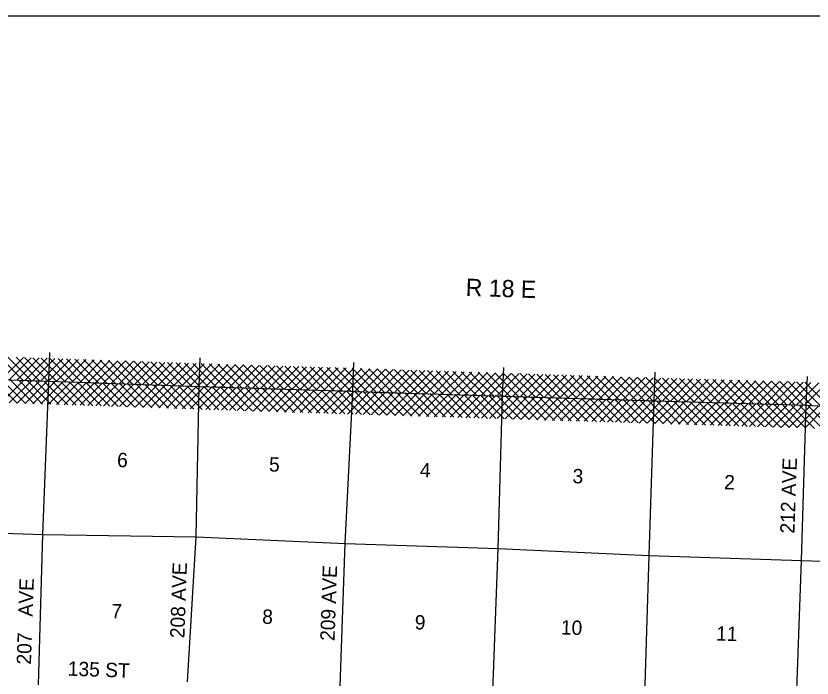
# Model space of a CAD drawing. Extents: x 589837 to 1026606, y 16219719 to 16549911.
# Drawn here: x 879242 to 906956, y 16524217 to 16547271 of the extents above; entities that cross this region are included whole.
import ezdxf

# ---------------------------------------------------------------- set-up
doc = ezdxf.new("R2010")
doc.units = 0
for name, color, linetype in [('L13', 7, 'Continuous'), ('L14', 7, 'Continuous'), ('L2', 7, 'Continuous'), ('L23', 7, 'Continuous'), ('L30', 7, 'Continuous'), ('L37', 7, 'Continuous'), ('L50', 7, 'Continuous')]:
    doc.layers.add(name, color=color, linetype=linetype)

msp = doc.modelspace()

# ---------------------------------------------------------------- linework, layer by layer
at = {"layer": 'L13'}
for points in [[(880028, 16523986), (880180, 16529214), (880384, 16534549)], [(885219, 16524084), (885516, 16529130), (885618, 16534367)], [(890434, 16520661), (890519, 16523605), (890698, 16528908), (890968, 16534191)], [(895633, 16518369), (895828, 16523438), (896024, 16528732), (896185, 16534034)], [(900912, 16517557), (900917, 16517961), (901120, 16523238), (901289, 16528490), (901461, 16533868)], [(906375, 16522513), (906589, 16528307), (906754, 16533718)], [(870941, 16529586), (875054, 16529385), (880180, 16529214), (885516, 16529130), (890698, 16528908), (896024, 16528732), (901289, 16528490), (906589, 16528307), (911780, 16528136)]]:
    msp.add_lwpolyline(points, dxfattribs=at)
at = {"layer": 'L2'}
msp.add_lwpolyline([(871144, 16534855), (875176, 16534730), (880384, 16534549), (885618, 16534367), (890893, 16534209), (890968, 16534191), (896185, 16534034), (901461, 16533868), (906754, 16533718), (912043, 16533426), (912169, 16533456), (917235, 16533254), (922419, 16533156)], dxfattribs=at)
at = {"layer": 'L23'}
msp.add_lwpolyline([(1025855, 16239540), (846340, 16239540), (846340, 16547271), (1025855, 16547271)], close=True, dxfattribs=at)
at = {"layer": 'L37'}
for p, q in [((879288, 16533787), (878459, 16534616)), ((878737, 16533806), (879510, 16534579)), ((879580, 16533777), (878752, 16534606)), ((879010, 16533797), (879784, 16534570)), ((879873, 16533768), (879045, 16534596)), ((879284, 16533787), (880057, 16534560)), ((880165, 16533758), (879338, 16534585)), ((879558, 16533778), (880330, 16534551)), ((880458, 16533748), (879631, 16534575)), ((879831, 16533769), (880604, 16534542)), ((880751, 16533738), (879924, 16534565)), ((880105, 16533760), (880878, 16534533)), ((881043, 16533729), (880217, 16534555)), ((880379, 16533751), (881152, 16534524)), ((881336, 16533719), (880510, 16534545)), ((880652, 16533742), (881426, 16534515)), ((881628, 16533709), (880802, 16534536)), ((880926, 16533733), (881700, 16534507)), ((881921, 16533699), (881094, 16534526)), ((881200, 16533723), (881974, 16534498)), ((882214, 16533690), (881386, 16534517)), ((881474, 16533714), (882248, 16534489)), ((882506, 16533680), (881679, 16534507)), ((881747, 16533705), (882522, 16534480)), ((882799, 16533670), (881971, 16534498)), ((882021, 16533696), (882796, 16534471)), ((883091, 16533660), (882263, 16534488)), ((882295, 16533687), (883070, 16534462)), ((883384, 16533650), (882556, 16534479)), ((882568, 16533678), (883344, 16534453)), ((882842, 16533669), (883618, 16534445)), ((883677, 16533641), (882848, 16534469)), ((883116, 16533659), (883892, 16534436)), ((883969, 16533631), (883140, 16534460)), ((883389, 16533650), (884166, 16534427)), ((884262, 16533621), (883432, 16534451)), ((883663, 16533641), (884440, 16534418)), ((884554, 16533611), (883725, 16534441)), ((883937, 16533632), (884714, 16534409)), ((884847, 16533602), (884017, 16534432)), ((884211, 16533623), (884988, 16534400)), ((885140, 16533592), (884309, 16534422)), ((884484, 16533614), (885262, 16534391)), ((885432, 16533582), (884602, 16534413)), ((884758, 16533605), (885536, 16534383)), ((885725, 16533572), (884894, 16534403)), ((885032, 16533595), (885810, 16534374)), ((886017, 16533562), (885186, 16534394)), ((886310, 16533553), (885478, 16534384)), ((886603, 16533543), (885771, 16534375)), ((885305, 16533586), (886084, 16534365)), ((885579, 16533577), (886358, 16534356)), ((885853, 16533568), (886632, 16534347)), ((886895, 16533533), (886063, 16534366)), ((886126, 16533559), (886906, 16534338)), ((887188, 16533523), (886355, 16534356)), ((886400, 16533550), (887180, 16534329)), ((887480, 16533514), (886648, 16534347)), ((886674, 16533541), (887454, 16534321)), ((887773, 16533504), (886940, 16534337)), ((886947, 16533531), (887728, 16534312)), ((887221, 16533522), (888002, 16534303)), ((888066, 16533494), (887232, 16534328)), ((887495, 16533513), (888276, 16534294)), ((888358, 16533485), (887524, 16534318)), ((887769, 16533504), (888550, 16534285)), ((888650, 16533476), (887817, 16534309)), ((888042, 16533495), (888824, 16534276)), ((888942, 16533467), (888109, 16534299)), ((888316, 16533486), (889098, 16534267)), ((889233, 16533458), (888401, 16534290)), ((888591, 16533478), (889372, 16534259)), ((889525, 16533449), (888693, 16534281)), ((888865, 16533469), (889646, 16534250)), ((889817, 16533440), (888986, 16534271)), ((889139, 16533461), (889920, 16534241)), ((890109, 16533431), (889278, 16534262)), ((889414, 16533452), (890194, 16534232)), ((890401, 16533422), (889570, 16534252)), ((889688, 16533444), (890468, 16534223)), ((890692, 16533413), (889863, 16534243)), ((889963, 16533435), (890741, 16534214)), ((890984, 16533404), (890155, 16534233)), ((890237, 16533427), (891016, 16534206)), ((891276, 16533395), (890447, 16534224)), ((890511, 16533418), (891290, 16534197)), ((891568, 16533386), (890739, 16534214)), ((890786, 16533410), (891564, 16534188)), ((891860, 16533377), (891032, 16534205)), ((891060, 16533401), (891838, 16534180)), ((892152, 16533368), (891324, 16534196)), ((891334, 16533393), (892112, 16534171)), ((891609, 16533385), (892387, 16534162)), ((892443, 16533359), (891616, 16534187)), ((891883, 16533376), (892661, 16534154)), ((892735, 16533350), (891908, 16534177)), ((892158, 16533368), (892935, 16534145)), ((893027, 16533341), (892200, 16534168)), ((892432, 16533359), (893209, 16534136)), ((893319, 16533332), (892492, 16534159)), ((892706, 16533351), (893483, 16534128)), ((893611, 16533323), (892784, 16534150)), ((892981, 16533342), (893758, 16534119)), ((893903, 16533314), (893076, 16534141)), ((893255, 16533334), (894032, 16534111)), ((894194, 16533305), (893368, 16534131)), ((893529, 16533325), (894306, 16534102)), ((894486, 16533296), (893660, 16534122)), ((894778, 16533287), (893952, 16534113)), ((895070, 16533278), (894244, 16534104)), ((893804, 16533317), (894580, 16534093)), ((894078, 16533308), (894854, 16534085)), ((894353, 16533300), (895129, 16534076)), ((895362, 16533269), (894536, 16534095)), ((894627, 16533292), (895403, 16534067)), ((895654, 16533260), (894828, 16534085)), ((894901, 16533283), (895677, 16534059)), ((895945, 16533251), (895120, 16534076)), ((895176, 16533275), (895951, 16534050)), ((896237, 16533242), (895412, 16534067)), ((895450, 16533266), (896225, 16534041)), ((896529, 16533233), (895704, 16534058)), ((895724, 16533258), (896500, 16534033)), ((896821, 16533224), (895996, 16534049)), ((895999, 16533249), (896774, 16534024)), ((896273, 16533241), (897048, 16534016)), ((897113, 16533215), (896288, 16534040)), ((896548, 16533232), (897322, 16534007)), ((897405, 16533206), (896580, 16534030)), ((896822, 16533224), (897596, 16533998)), ((897696, 16533197), (896872, 16534021)), ((897096, 16533215), (897871, 16533990)), ((897988, 16533188), (897164, 16534012)), ((897371, 16533207), (898145, 16533981)), ((898280, 16533179), (897456, 16534003)), ((897645, 16533199), (898419, 16533972)), ((898572, 16533170), (897748, 16533994)), ((897919, 16533190), (898693, 16533964)), ((898864, 16533161), (898040, 16533984)), ((898194, 16533182), (898967, 16533955)), ((899155, 16533152), (898332, 16533975)), ((898468, 16533173), (899242, 16533946)), ((899447, 16533143), (898624, 16533966)), ((898743, 16533165), (899516, 16533938)), ((899739, 16533134), (898916, 16533957)), ((899017, 16533156), (899790, 16533929)), ((900031, 16533125), (899209, 16533948)), ((899291, 16533148), (900064, 16533921)), ((900323, 16533116), (899501, 16533938)), ((899566, 16533139), (900338, 16533912)), ((900615, 16533107), (899793, 16533929)), ((899840, 16533131), (900612, 16533903)), ((900906, 16533098), (900085, 16533920)), ((900114, 16533122), (900887, 16533895)), ((901198, 16533089), (900377, 16533911)), ((900389, 16533114), (901161, 16533886)), ((900663, 16533106), (901435, 16533877)), ((901490, 16533080), (900669, 16533902)), ((900938, 16533097), (901709, 16533869)), ((901782, 16533071), (900961, 16533892)), ((901212, 16533089), (901983, 16533860)), ((902074, 16533062), (901253, 16533883)), ((901486, 16533080), (902258, 16533851)), ((902366, 16533053), (901545, 16533874)), ((901761, 16533072), (902532, 16533843)), ((902657, 16533044), (901837, 16533865)), ((902035, 16533063), (902806, 16533834)), ((902949, 16533035), (902129, 16533856)), ((902310, 16533055), (903080, 16533826)), ((903241, 16533026), (902421, 16533846)), ((903533, 16533017), (902713, 16533837)), ((903825, 16533008), (903005, 16533828)), ((904117, 16532999), (903297, 16533819)), ((902584, 16533046), (903354, 16533817)), ((902858, 16533038), (903629, 16533808)), ((903133, 16533029), (903903, 16533800)), ((903407, 16533021), (904176, 16533790)), ((904408, 16532990), (903589, 16533810)), ((903681, 16533013), (904448, 16533779)), ((904700, 16532981), (903881, 16533800)), ((903956, 16533004), (904720, 16533768)), ((904992, 16532972), (904174, 16533790)), ((904230, 16532996), (904991, 16533757)), ((905284, 16532963), (904469, 16533778)), ((904505, 16532987), (905263, 16533746)), ((905576, 16532954), (904764, 16533766)), ((904779, 16532979), (905535, 16533735)), ((905053, 16532970), (905806, 16533723)), ((905868, 16532945), (905059, 16533754)), ((905328, 16532962), (906078, 16533712)), ((906159, 16532936), (905354, 16533742)), ((905602, 16532953), (906350, 16533701)), ((906451, 16532927), (905648, 16533730)), ((905876, 16532945), (906622, 16533690)), ((906743, 16532918), (905943, 16533718)), ((906151, 16532936), (906893, 16533679)), ((907036, 16532908), (906238, 16533706)), ((906425, 16532928), (907165, 16533668)), ((907330, 16532897), (906533, 16533694)), ((906700, 16532920), (907437, 16533656)), ((907623, 16532887), (906828, 16533681))]:
    msp.add_line(p, q, dxfattribs=at)
at = {"layer": 'L50'}
for p, q in [((880384, 16534549), (880422, 16535548)), ((879490, 16534580), (878660, 16535410)), ((878730, 16534607), (879504, 16535380)), ((879783, 16534570), (878953, 16535399)), ((879004, 16534597), (879777, 16535371)), ((880076, 16534560), (879246, 16535389)), ((879277, 16534588), (880051, 16535361)), ((880369, 16534550), (879539, 16535379)), ((879550, 16534578), (880324, 16535352)), ((879824, 16534569), (880597, 16535342)), ((880662, 16534539), (879832, 16535369)), ((880097, 16534559), (880871, 16535333)), ((880955, 16534529), (880126, 16535359)), ((880370, 16534550), (881144, 16535323)), ((881248, 16534519), (880419, 16535348)), ((880644, 16534540), (881417, 16535314)), ((881541, 16534509), (880712, 16535338)), ((880917, 16534531), (881691, 16535304)), ((881834, 16534499), (881005, 16535328)), ((881190, 16534521), (881964, 16535295)), ((882127, 16534489), (881298, 16535318)), ((881464, 16534512), (882237, 16535285)), ((882420, 16534478), (881591, 16535308)), ((881737, 16534502), (882511, 16535276)), ((882713, 16534468), (881884, 16535297)), ((882010, 16534493), (882784, 16535266)), ((883006, 16534458), (882177, 16535287)), ((882284, 16534483), (883057, 16535257)), ((883299, 16534448), (882470, 16535277)), ((882557, 16534474), (883331, 16535247)), ((883592, 16534438), (882763, 16535267)), ((882830, 16534464), (883604, 16535238)), ((883885, 16534427), (883056, 16535257)), ((883104, 16534455), (883877, 16535228)), ((884178, 16534417), (883349, 16535247)), ((883377, 16534445), (884151, 16535219)), ((884471, 16534407), (883642, 16535236)), ((883650, 16534436), (884424, 16535209)), ((884764, 16534397), (883935, 16535226)), ((885057, 16534387), (884228, 16535216)), ((885350, 16534377), (884521, 16535206)), ((885618, 16534367), (885655, 16535367)), ((890968, 16534191), (891006, 16535207)), ((883924, 16534426), (884697, 16535200)), ((884197, 16534417), (884971, 16535190)), ((884470, 16534407), (885244, 16535181)), ((884744, 16534398), (885517, 16535171)), ((885643, 16534366), (884814, 16535196)), ((885017, 16534388), (885791, 16535162)), ((885935, 16534357), (885107, 16535186)), ((885291, 16534379), (886066, 16535154)), ((886228, 16534347), (885400, 16535175)), ((885564, 16534369), (886341, 16535146)), ((886520, 16534337), (885693, 16535165)), ((885838, 16534360), (886615, 16535138)), ((886813, 16534328), (885984, 16535157)), ((886111, 16534351), (886890, 16535130)), ((887105, 16534318), (886276, 16535148)), ((886385, 16534342), (887165, 16535121)), ((887398, 16534309), (886567, 16535139)), ((886659, 16534333), (887439, 16535113)), ((887690, 16534299), (886859, 16535130)), ((886933, 16534324), (887714, 16535105)), ((887983, 16534289), (887150, 16535122)), ((887207, 16534315), (887988, 16535097)), ((888275, 16534280), (887442, 16535113)), ((887480, 16534306), (888263, 16535088)), ((888568, 16534270), (887733, 16535104)), ((887754, 16534297), (888538, 16535080)), ((888860, 16534260), (888025, 16535096)), ((888028, 16534288), (888812, 16535072)), ((888302, 16534279), (889087, 16535064)), ((889153, 16534251), (888317, 16535087)), ((888576, 16534270), (889361, 16535056)), ((889445, 16534241), (888608, 16535078)), ((888849, 16534261), (889636, 16535047)), ((889738, 16534231), (888900, 16535069)), ((889123, 16534252), (889911, 16535039)), ((890030, 16534222), (889191, 16535061)), ((889397, 16534243), (890185, 16535031)), ((890323, 16534212), (889483, 16535052)), ((889671, 16534234), (890460, 16535023)), ((890615, 16534202), (889774, 16535043)), ((889945, 16534224), (890735, 16535015)), ((890908, 16534193), (890066, 16535035)), ((890218, 16534215), (891009, 16535006)), ((891199, 16534184), (890357, 16535026)), ((890492, 16534206), (891283, 16534997)), ((891491, 16534175), (890649, 16535017)), ((890766, 16534197), (891557, 16534988)), ((891783, 16534166), (890941, 16535008)), ((891040, 16534189), (891830, 16534979)), ((892074, 16534158), (891233, 16534999)), ((891315, 16534180), (892104, 16534970)), ((892366, 16534149), (891525, 16534989)), ((891589, 16534172), (892378, 16534961)), ((892657, 16534140), (891818, 16534980)), ((891864, 16534164), (892652, 16534952)), ((892949, 16534131), (892110, 16534970)), ((892138, 16534156), (892926, 16534943)), ((893240, 16534123), (892403, 16534960)), ((892413, 16534147), (893199, 16534934)), ((893532, 16534114), (892696, 16534950)), ((893824, 16534105), (892988, 16534941)), ((894115, 16534096), (893281, 16534931)), ((896185, 16534034), (896223, 16535034)), ((892688, 16534139), (893473, 16534925)), ((892962, 16534131), (893747, 16534916)), ((893237, 16534123), (894021, 16534907)), ((893511, 16534115), (894294, 16534897)), ((894407, 16534088), (893573, 16534921)), ((893786, 16534106), (894568, 16534888)), ((894698, 16534079), (893866, 16534912)), ((894061, 16534098), (894842, 16534879)), ((894990, 16534070), (894158, 16534902)), ((894335, 16534090), (895116, 16534870)), ((895281, 16534061), (894451, 16534892)), ((894610, 16534082), (895389, 16534861)), ((895573, 16534053), (894743, 16534883)), ((894884, 16534073), (895663, 16534852)), ((895865, 16534044), (895036, 16534873)), ((895159, 16534065), (895937, 16534843)), ((896156, 16534035), (895328, 16534863)), ((895434, 16534057), (896211, 16534834)), ((896448, 16534026), (895621, 16534854)), ((895708, 16534049), (896485, 16534825)), ((896740, 16534017), (895913, 16534844)), ((895983, 16534040), (896759, 16534817)), ((897032, 16534008), (896206, 16534834)), ((896257, 16534032), (897033, 16534808)), ((897324, 16533999), (896498, 16534825)), ((896532, 16534024), (897308, 16534799)), ((897616, 16533989), (896790, 16534816)), ((896806, 16534015), (897582, 16534791)), ((897080, 16534006), (897856, 16534782)), ((897908, 16533980), (897082, 16534807)), ((897354, 16533998), (898130, 16534774)), ((898200, 16533971), (897374, 16534797)), ((897628, 16533989), (898404, 16534765)), ((898492, 16533962), (897666, 16534788)), ((897903, 16533980), (898678, 16534756)), ((898784, 16533953), (897958, 16534779)), ((898177, 16533972), (898953, 16534748)), ((899076, 16533943), (898250, 16534770)), ((898451, 16533963), (899227, 16534739)), ((899368, 16533934), (898542, 16534761)), ((898725, 16533954), (899501, 16534730)), ((899660, 16533925), (898834, 16534751)), ((898999, 16533946), (899775, 16534722)), ((899953, 16533916), (899126, 16534742)), ((899274, 16533937), (900049, 16534713)), ((900245, 16533907), (899418, 16534733)), ((899548, 16533928), (900324, 16534704)), ((900537, 16533897), (899710, 16534724)), ((899822, 16533920), (900598, 16534696)), ((900829, 16533888), (900002, 16534715)), ((900096, 16533911), (900872, 16534687)), ((901121, 16533879), (900294, 16534705)), ((900370, 16533903), (901146, 16534679)), ((901413, 16533870), (900586, 16534696)), ((900645, 16533894), (901420, 16534670)), ((901704, 16533861), (900878, 16534687)), ((900919, 16533885), (901695, 16534662)), ((901995, 16533853), (901170, 16534678)), ((901193, 16533877), (901970, 16534654)), ((901461, 16533868), (901498, 16534868)), ((902286, 16533845), (901462, 16534669)), ((902577, 16533837), (901754, 16534660)), ((902868, 16533828), (902045, 16534652)), ((906754, 16533718), (906791, 16534718)), ((901467, 16533868), (902245, 16534646)), ((901742, 16533860), (902520, 16534639)), ((902017, 16533852), (902795, 16534631)), ((902292, 16533845), (903070, 16534623)), ((903159, 16533820), (902336, 16534644)), ((902567, 16533837), (903346, 16534615)), ((903450, 16533812), (902627, 16534636)), ((902842, 16533829), (903621, 16534607)), ((903742, 16533804), (902918, 16534627)), ((903117, 16533821), (903896, 16534600)), ((904033, 16533795), (903209, 16534619)), ((903392, 16533813), (904171, 16534592)), ((904324, 16533787), (903500, 16534611)), ((903667, 16533806), (904446, 16534584)), ((904615, 16533779), (903791, 16534603)), ((903942, 16533798), (904721, 16534576)), ((904906, 16533771), (904082, 16534594)), ((904218, 16533790), (904996, 16534568)), ((905197, 16533762), (904373, 16534586)), ((904493, 16533782), (905271, 16534561)), ((905488, 16533754), (904664, 16534578)), ((904768, 16533775), (905546, 16534553)), ((905779, 16533746), (904955, 16534570)), ((905043, 16533767), (905821, 16534545)), ((906070, 16533738), (905247, 16534561)), ((905318, 16533759), (906096, 16534537)), ((906361, 16533729), (905538, 16534553)), ((905593, 16533751), (906371, 16534529)), ((906652, 16533721), (905829, 16534545)), ((905868, 16533743), (906646, 16534522)), ((906947, 16533709), (906120, 16534537)), ((906143, 16533736), (906918, 16534511)), ((907245, 16533695), (906411, 16534528)), ((906418, 16533728), (907188, 16534498)), ((906693, 16533720), (907458, 16534485)), ((907542, 16533680), (906702, 16534520))]:
    msp.add_line(p, q, dxfattribs=at)

# ---------------------------------------------------------------- texts
at = {"layer": 'L14'}
for s, p in [('6', (882757, 16531566)), ('5', (888046, 16531412)), ('4', (893297, 16531213)), ('3', (898611, 16531004)), ('2', (903886, 16530792)), ('7', (882554, 16526302)), ('8', (887808, 16526111)), ('9', (893118, 16525915)), ('10', (898205, 16525738)), ('11', (903610, 16525526))]:
    msp.add_text(s, height=500, rotation=358.0947, dxfattribs=at).set_placement(p)
at = {"layer": 'L30'}
for s, rotation, p in [('212 AVE', 88, (906341, 16529241)), ('208 AVE', 88, (885106, 16525597)), ('209 AVE', 88, (890332, 16525502)), ('207   AVE', 88, (879764, 16524679)), ('135 ST', 358, (881040, 16524302))]:
    msp.add_text(s, height=500, rotation=rotation, dxfattribs=at).set_placement(p)
at = {"layer": 'L50'}
msp.add_text('R 18 E', height=600, rotation=358.0981, dxfattribs=at).set_placement((894892, 16537527))

doc.saveas('drawing.dxf')
